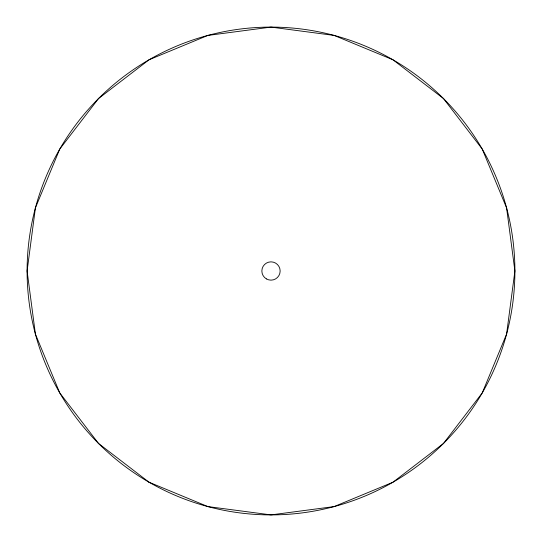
<?xml version="1.0" encoding="UTF-8"?>
<svg xmlns="http://www.w3.org/2000/svg" width="542" height="542" viewBox="0 0 542 542"><rect width="100%" height="100%" fill="white"/><g stroke="black" fill="none" stroke-linecap="round" stroke-linejoin="round"><path stroke-width="0.81" d="M35.413 207.877L27.1 271L35.413 334.123L59.776 392.95L98.536 443.464L149.05 482.224L207.877 506.587L271 514.9L334.123 506.587L392.95 482.224L443.464 443.464L482.224 392.95L506.587 334.123L514.9 271L506.587 207.877L482.224 149.05L443.464 98.536L392.95 59.776L334.123 35.413L271 27.1L207.877 35.413L149.05 59.776L98.536 98.536L59.776 149.05L35.413 207.877M149.05 482.224A243.9 243.9 0 0 0 514.9 271A243.9 243.9 0 0 0 149.05 59.776A243.9 243.9 0 0 0 149.05 482.224M266.427 278.92A9.146 9.146 0 0 0 280.146 271A9.146 9.146 0 0 0 266.427 263.08A9.146 9.146 0 0 0 266.427 278.92"/></g></svg>
